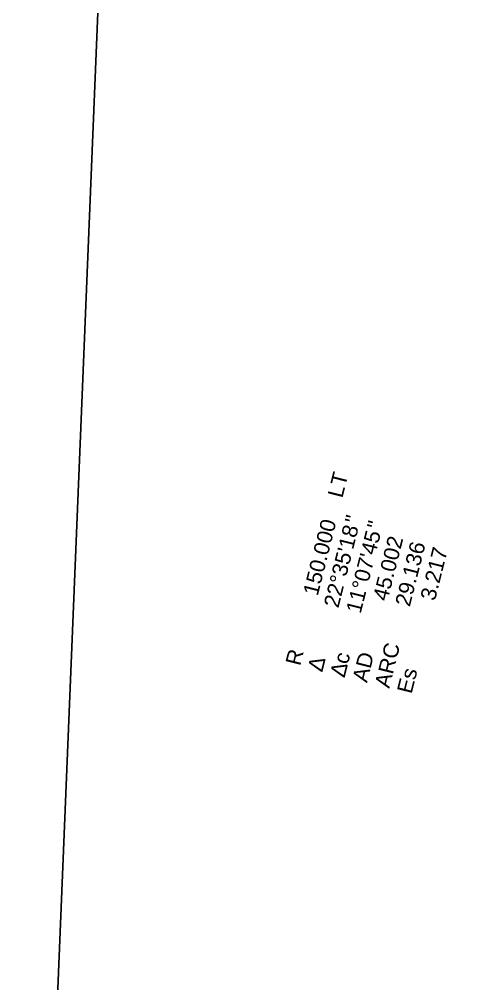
# Model space of a CAD drawing. Extents: x 320145 to 321236, y 534817 to 538266.
# Drawn here: x 320762.5 to 320865.8, y 536668 to 536888.2 of the extents above; entities that cross this region are included whole.
import ezdxf
from ezdxf.enums import TextEntityAlignment as Align

# ---------------------------------------------------------------- set-up
doc = ezdxf.new("R2010")
doc.units = 0
doc.layers.get('0').update_dxf_attribs({"linetype": 'CONTINUOUS'})
doc.layers.add('C-ALGN-L1000Q1-CURV @ 1', color=2, linetype='CONTINUOUS', lineweight=35)
doc.layers.add('G-ANNO-SHTS-NPLT', color=111, linetype='CONTINUOUS', plot=False)
doc.styles.add('CurveData', font='arial.ttf')

# ---------------------------------------------------------------- blocks, each defined once
blk = doc.blocks.new('curve_data_ss_right')
at = {"color": 0, "linetype": 'Continuous', "lineweight": -2, "transparency": 16777216, "style": 'CurveData'}
for s, p in [('R', (0, 0)), ('∆', (0, -1.5)), ('"', (9.9, -1.5)), ('∆c', (0, -3)), ('"', (9.9, -3)), ('AD', (0, -4.5)), ('ARC', (0, -6)), ('Es', (0, -7.5))]:
    blk.add_text(s, height=1, dxfattribs=at).set_placement(p)
for tag, p in [('RADIUS', (9.75, 0)), ('DELTAT', (9.75, -1.5)), ('DELTAC', (9.75, -3)), ('AD', (9.75, -4.5)), ('ARC', (9.75, -6)), ('ES', (9.75, -7.5))]:
    blk.add_attdef(tag, text='', height=1, dxfattribs=at).set_placement(p, align=Align.RIGHT)
blk.add_attdef('DIRECTION', (10.9, 0), '', height=1, dxfattribs=at)

msp = doc.modelspace()

# ---------------------------------------------------------------- linework, layer by layer
at = {"layer": 'G-ANNO-SHTS-NPLT', "flags": 128}
msp.add_lwpolyline([(321195.54, 536656.46), (320855.89, 536447.51), (320762.47, 536451.33), (320789.25, 537105.25), (321055.8, 537246.18), (321219.42, 537239.48)], close=True, dxfattribs=at)

# ---------------------------------------------------------------- block references
at = {"layer": 'C-ALGN-L1000Q1-CURV @ 1', "xscale": 3.5, "yscale": 3.5, "zscale": 3.5, "rotation": 75.88261889666127}
msp.add_blockref('curve_data_ss_right', (320826.61, 536740.39), dxfattribs=at).add_auto_attribs({'RADIUS': '150.000', 'DIRECTION': ' LT', 'DELTAT': "22%%d35'18", 'DELTAC': "11%%d07'45", 'AD': '45.002', 'ARC': '29.136', 'ES': '3.217'})

doc.saveas('drawing.dxf')
